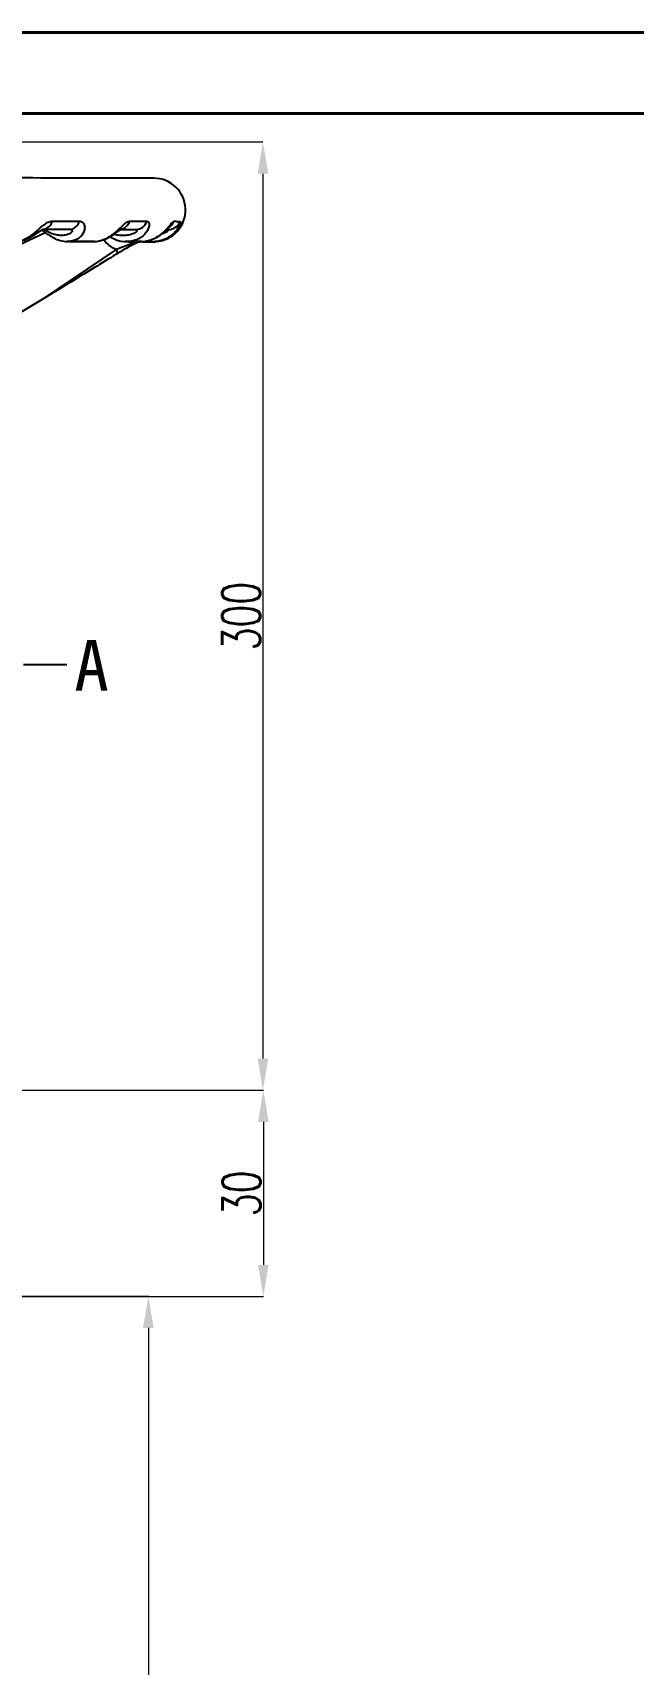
# Model space of a CAD drawing. Header units: millimetres. Extents: x 2028 to 4172, y 863 to 2379.
# Drawn here: x 2830 to 3019, y 1865 to 2379 of the extents above; entities that cross this region are included whole.
import ezdxf

# ---------------------------------------------------------------- set-up
doc = ezdxf.new("R2010")
doc.units = ezdxf.units.MM
for name, color, linetype, lineweight in [('AM_5', 3, 'Continuous', 25), ('AM_BOR', 7, 'Continuous', 50), ('文字', 7, 'Continuous', 13), ('粗实线', 7, 'Continuous', 40)]:
    doc.layers.add(name, color=color, linetype=linetype, lineweight=lineweight)
doc.layers.add('layer 1', color=7, linetype='Continuous')
doc.styles.add('SLDTEXTSTYLE1', font='txt.shx', dxfattribs={"width": 0.7, "bigfont": 'gbcbig.shx'})
doc.styles.add('STYLE1', font='txt.shx', dxfattribs={"width": 0.8, "height": 3, "bigfont": 'hzdx.shx'})
doc.dimstyles.new('SLDDIMSTYLE12$0', dxfattribs={"dimtxt": 12, "dimasz": 10, "dimexe": 0, "dimexo": 0.0625, "dimgap": 0.875, "dimtad": 1, "dimdec": 1, "dimlfac": 1.8, "dimrnd": 1e-09, "dimzin": 12, "dimdsep": 46, "dimtxsty": 'SLDTEXTSTYLE1', "dimcen": 0.09, "dimdle": 8.16, "dimclrd": 3, "dimclre": 3, "dimadec": 0, "dimazin": 3, "dimtfac": 1, "dimtdec": 1, "dimtofl": 0, "dimtmove": 0, "dimatfit": 3, "dimfxl": 0, "dimfrac": 2, "dimtolj": 1, "dimlwd": 5, "dimlwe": 5, "dimarcsym": 0})

# ---------------------------------------------------------------- blocks, each defined once
blk = doc.blocks.new('*D51')
at = {"layer": 'AM_5', "color": 3, "lineweight": 5, "transparency": 16777216}
blk.add_line((2722.51, 2344.49), (2902.34, 2344.49), dxfattribs=at)
at = {"layer": 'AM_5', "color": 3, "linetype": 'Continuous', "lineweight": 5, "transparency": 16777216}
for p, q in [((2902.34, 2334.49), (2902.34, 2055.75)), ((2769.52, 2045.75), (2902.34, 2045.75))]:
    blk.add_line(p, q, dxfattribs=at)
at = {"layer": 'AM_5', "color": 3, "transparency": 16777216}
for points in [[(2900.68, 2334.49), (2904.01, 2334.49), (2902.34, 2344.49)], [(2900.68, 2055.75), (2904.01, 2055.75), (2902.34, 2045.75)]]:
    blk.add_solid(points, dxfattribs=at)
at = {"layer": 'Defpoints', "color": 0, "transparency": 16777216}
for p in [(2722.45, 2344.49), (2769.45, 2045.75), (2902.34, 2045.75)]:
    blk.add_point(p, dxfattribs=at)
at = {"layer": 'AM_5', "color": 0, "transparency": 16777216, "insert": (2895.47, 2195.12), "char_height": 12, "attachment_point": 5, "rotation": 90, "style": 'SLDTEXTSTYLE1'}
blk.add_mtext('\\A1;300', dxfattribs=at)
blk = doc.blocks.new('*D52')
at = {"layer": 'AM_5', "color": 3, "lineweight": 5, "transparency": 16777216}
blk.add_line((2769.58, 2045.75), (2902.46, 2045.75), dxfattribs=at)
at = {"layer": 'AM_5', "color": 3, "linetype": 'Continuous', "lineweight": 5, "transparency": 16777216}
for p, q in [((2902.46, 2035.75), (2902.46, 1990.75)), ((2771.44, 1980.75), (2902.46, 1980.75))]:
    blk.add_line(p, q, dxfattribs=at)
at = {"layer": 'AM_5', "color": 3, "transparency": 16777216}
for points in [[(2900.8, 2035.75), (2904.13, 2035.75), (2902.46, 2045.75)], [(2900.8, 1990.75), (2904.13, 1990.75), (2902.46, 1980.75)]]:
    blk.add_solid(points, dxfattribs=at)
at = {"layer": 'Defpoints', "color": 0, "transparency": 16777216}
for p in [(2769.52, 2045.75), (2771.38, 1980.75), (2902.46, 1980.75)]:
    blk.add_point(p, dxfattribs=at)
at = {"layer": 'AM_5', "color": 0, "transparency": 16777216, "insert": (2895.59, 2013.25), "char_height": 12, "attachment_point": 5, "rotation": 90, "style": 'SLDTEXTSTYLE1'}
blk.add_mtext('\\A1;30', dxfattribs=at)
blk = doc.blocks.new('rA3')
at = {"layer": '粗实线'}
for p, q in [((753.38, 421.26), (333.38, 421.26)), ((748.38, 416.26), (358.38, 416.26))]:
    blk.add_line(p, q, dxfattribs=at)
blk = doc.blocks.new('*D64')
at = {"layer": 'AM_5', "color": 3, "lineweight": 5, "transparency": 16777216}
blk.add_line((2793.51, 1980.89), (2866.26, 1980.89), dxfattribs=at)
at = {"layer": 'AM_5', "color": 3, "linetype": 'Continuous', "lineweight": 5, "transparency": 16777216}
for p, q in [((2866.26, 1970.89), (2866.26, 1671.39)), ((2763.01, 1661.39), (2866.26, 1661.39))]:
    blk.add_line(p, q, dxfattribs=at)
at = {"layer": 'AM_5', "color": 3, "transparency": 16777216}
for points in [[(2864.59, 1970.89), (2867.92, 1970.89), (2866.26, 1980.89)], [(2864.59, 1671.39), (2867.92, 1671.39), (2866.26, 1661.39)]]:
    blk.add_solid(points, dxfattribs=at)
at = {"layer": 'Defpoints', "color": 0, "transparency": 16777216}
for p in [(2793.44, 1980.89), (2762.94, 1661.39), (2866.26, 1661.39)]:
    blk.add_point(p, dxfattribs=at)
at = {"layer": 'AM_5', "color": 0, "transparency": 16777216, "insert": (2859.38, 1821.14), "char_height": 12, "attachment_point": 5, "rotation": 90, "style": 'SLDTEXTSTYLE1'}
blk.add_mtext('\\A1;320', dxfattribs=at)

msp = doc.modelspace()

# ---------------------------------------------------------------- linework, layer by layer
at = {"color": 7, "linetype": 'Continuous', "lineweight": 25}
for p, q in [((2824.813, 2311.764), (2833.733, 2316.001)), ((2833.21, 2317), (2841.547, 2316.982)), ((2857.621, 2316.948), (2862.34, 2316.938)), ((2865.805, 2313.329), (2867.593, 2313.063)), ((2871.992, 2316.918), (2872.587, 2316.916)), ((2872.587, 2316.916), (2871.992, 2316.918)), ((2833.364, 2295.227), (2856.216, 2310.562)), ((2841.177, 2313.126), (2840.728, 2313.178)), ((2840.868, 2313.204), (2841.355, 2313.137)), ((2841.177, 2313.126), (2840.868, 2313.204)), ((2859.152, 2313.156), (2858.845, 2313.184)), ((2859.33, 2313.14), (2859.152, 2313.156)), ((2859.858, 2313.091), (2859.33, 2313.14)), ((2859.742, 2313.164), (2860.048, 2313.103)), ((2859.858, 2313.091), (2859.742, 2313.164)), ((2863.327, 2312.996), (2863.105, 2312.997)), ((2867.937, 2313.062), (2866.318, 2313.198)), ((2866.638, 2313.15), (2867.164, 2313.148)), ((2867.349, 2313.087), (2867.434, 2313.086)), ((2868.187, 2313.079), (2868.255, 2313.146)), ((2868.255, 2313.146), (2868.37, 2313.092)), ((2833.364, 2295.227), (2789.385, 2268.803))]:
    msp.add_line(p, q, dxfattribs=at)
at = {"color": 7, "linetype": 'Continuous', "lineweight": 25, "flags": 128}
for points in [[(2867.98, 2333.062), (2867.791, 2333.062), (2867.226, 2333.064), (2866.286, 2333.066), (2864.973, 2333.069), (2863.29, 2333.072), (2861.241, 2333.077), (2858.831, 2333.082), (2856.066, 2333.088), (2852.951, 2333.094), (2849.495, 2333.102), (2845.706, 2333.11), (2841.592, 2333.119), (2837.163, 2333.128), (2832.429, 2333.139), (2827.402, 2333.149), (2822.094, 2333.161), (2816.516, 2333.173), (2810.683, 2333.185), (2804.607, 2333.198), (2798.303, 2333.212), (2797.916, 2333.212)], [(2867.98, 2333.062), (2867.804, 2333.062), (2867.275, 2333.063), (2866.396, 2333.065), (2865.168, 2333.068), (2863.593, 2333.071), (2861.676, 2333.075), (2859.42, 2333.08), (2856.83, 2333.085), (2853.913, 2333.092), (2850.674, 2333.099), (2847.12, 2333.106), (2843.26, 2333.114), (2839.101, 2333.123), (2834.654, 2333.133), (2829.928, 2333.143), (2824.932, 2333.153)], [(2836.045, 2319.57), (2837.157, 2319.568), (2838.257, 2319.566), (2839.343, 2319.563), (2840.415, 2319.561), (2841.474, 2319.559), (2842.52, 2319.557), (2843.552, 2319.554), (2844.569, 2319.552)], [(2860.371, 2319.519), (2861.109, 2319.517), (2861.831, 2319.515), (2862.537, 2319.514), (2863.228, 2319.512), (2863.902, 2319.511), (2864.561, 2319.51), (2865.204, 2319.508), (2865.831, 2319.507)], [(2874.286, 2319.489), (2874.599, 2319.488), (2874.894, 2319.488), (2875.173, 2319.487), (2875.434, 2319.487), (2875.679, 2319.486), (2875.906, 2319.486), (2876.116, 2319.485), (2876.309, 2319.485)], [(2841.243, 2313.119), (2841.927, 2313.117), (2842.986, 2313.115), (2844.024, 2313.113), (2845.043, 2313.111), (2846.04, 2313.108), (2847.017, 2313.106), (2847.974, 2313.104), (2848.909, 2313.102)], [(2859.982, 2313.079), (2860.009, 2313.079), (2860.605, 2313.077), (2861.179, 2313.076), (2861.73, 2313.075), (2862.258, 2313.074), (2862.763, 2313.073), (2863.245, 2313.072), (2863.703, 2313.071)], [(2864.531, 2313.069), (2864.953, 2313.069), (2865.863, 2313.067), (2866.609, 2313.065), (2867.189, 2313.064), (2867.605, 2313.063), (2867.625, 2313.063)], [(2867.586, 2313.063), (2867.668, 2313.063), (2867.739, 2313.062), (2867.8, 2313.062), (2867.849, 2313.062), (2867.888, 2313.062), (2867.915, 2313.062), (2867.932, 2313.062), (2867.937, 2313.062)]]:
    msp.add_lwpolyline(points, dxfattribs=at)
at = {"color": 7, "linetype": 'Continuous', "lineweight": 25}
for centre, radius, start, end in [((2867.958, 2323.062), 10, 274.38231, 89.87751), ((2832.911, 2320.179), 3.193, 275.38119, 349.01323), ((2841.32, 2320.312), 3.338, 273.90363, 346.83852), ((2856.812, 2320.657), 3.737, 281.75509, 342.25437), ((2862.272, 2320.687), 3.75, 271.03871, 341.65604), ((2870.569, 2320.876), 3.968, 294.95163, 339.53502), ((2872.59, 2320.894), 3.978, 269.96866, 339.24884), ((2853.037, 2308.665), 3.702, 11.90683, 30.83204), ((2867.958, 2323.062), 10, 269.87751, 273.21723)]:
    msp.add_arc(centre, radius, start, end, dxfattribs=at)
for points, knots in [([(2824.881, 2313.169), (2825.362, 2313.238), (2826.298, 2313.372), (2827.771, 2314.003), (2828.979, 2314.749), (2829.931, 2315.46), (2830.624, 2316.022), (2831.31, 2316.61), (2832.238, 2317.426), (2833.382, 2318.406), (2834.766, 2319.365), (2835.619, 2319.502), (2836.045, 2319.57)], [0, 0, 0, 0, 0.12801232, 0.24964837, 0.38015983, 0.44120352, 0.49971387, 0.56357251, 0.62457566, 0.74964179, 0.87501679, 1, 1, 1, 1]), ([(2844.569, 2319.552), (2844.913, 2319.486), (2845.425, 2319.387), (2845.874, 2318.858), (2846.105, 2318.375), (2846.222, 2317.81), (2846.221, 2317.215), (2846.105, 2316.6), (2845.816, 2315.815), (2845.331, 2315.075), (2844.683, 2314.434), (2843.93, 2313.88), (2842.841, 2313.348), (2841.859, 2313.208), (2841.355, 2313.137)], [0, 0, 0, 0, 0.12447465, 0.18590377, 0.2498832, 0.31110244, 0.37519492, 0.43621983, 0.50010145, 0.61952849, 0.68338306, 0.75026225, 0.87188924, 1, 1, 1, 1]), ([(2849.467, 2313.121), (2850.034, 2313.195), (2851.139, 2313.337), (2852.812, 2313.976), (2854.133, 2314.724), (2855.133, 2315.435), (2855.839, 2315.995), (2856.515, 2316.581), (2857.391, 2317.392), (2858.397, 2318.365), (2859.492, 2319.315), (2860.078, 2319.451), (2860.371, 2319.519)], [0, 0, 0, 0, 0.12809559, 0.24966876, 0.38015048, 0.4411948, 0.49971785, 0.5635707, 0.62458364, 0.74964208, 0.87501071, 1, 1, 1, 1]), ([(2865.831, 2319.507), (2866.028, 2319.442), (2866.324, 2319.345), (2866.492, 2318.822), (2866.524, 2318.344), (2866.449, 2317.784), (2866.271, 2317.195), (2865.986, 2316.583), (2865.491, 2315.803), (2864.812, 2315.064), (2863.982, 2314.423), (2863.054, 2313.867), (2861.756, 2313.328), (2860.627, 2313.179), (2860.048, 2313.103)], [0, 0, 0, 0, 0.124469, 0.1859179, 0.249896, 0.31111, 0.3751779, 0.4362152, 0.5000928, 0.6195356, 0.6833787, 0.7502352, 0.8717997, 1, 1, 1, 1]), ([(2864.411, 2313.096), (2865.024, 2313.174), (2866.218, 2313.326), (2867.969, 2313.973), (2869.309, 2314.723), (2870.284, 2315.433), (2870.953, 2315.992), (2871.57, 2316.575), (2872.332, 2317.381), (2873.129, 2318.347), (2873.863, 2319.287), (2874.145, 2319.422), (2874.286, 2319.489)], [0, 0, 0, 0, 0.1281848, 0.2496943, 0.3801403, 0.4411842, 0.4997204, 0.5635686, 0.6245937, 0.7496429, 0.875004, 1, 1, 1, 1]), ([(2876.309, 2319.485), (2876.349, 2319.419), (2876.428, 2319.286), (2876.202, 2318.509), (2875.862, 2317.784), (2875.52, 2317.198), (2875.087, 2316.591), (2874.42, 2315.814), (2873.596, 2315.078), (2872.641, 2314.436), (2871.602, 2313.877), (2870.184, 2313.331), (2868.986, 2313.173), (2868.37, 2313.092)], [0, 0, 0, 0, 0.1245156, 0.2495944, 0.3108279, 0.374896, 0.4359736, 0.4998758, 0.6193832, 0.6832396, 0.7500985, 0.8716543, 1, 1, 1, 1]), ([(2825.883, 2313.362), (2826.16, 2313.393), (2827.019, 2313.487), (2828.584, 2314.184), (2830.076, 2315.066), (2831.312, 2315.908), (2832.064, 2316.414), (2832.683, 2316.776), (2833.109, 2316.975), (2833.449, 2317.071), (2833.569, 2317.049), (2833.631, 2317.038)], [0, 0, 0, 0, 0.0899247, 0.2789122, 0.5096722, 0.5968017, 0.7160872, 0.7813852, 0.8495991, 0.9218501, 1, 1, 1, 1]), ([(2832.648, 2316.748), (2832.664, 2316.738), (2832.799, 2316.656), (2833.256, 2316.344), (2834.013, 2315.798), (2835.106, 2315.033), (2836.606, 2314.148), (2838.589, 2313.315), (2840.07, 2313.188), (2840.874, 2313.119)], [0, 0, 0, 0, 0.011447, 0.0948112, 0.1948902, 0.3296954, 0.5082648, 0.7331009, 1, 1, 1, 1]), ([(2841.547, 2316.982), (2841.732, 2316.958), (2842.104, 2316.91), (2842.343, 2316.551), (2842.218, 2316.11), (2841.639, 2315.581), (2840.495, 2315.158), (2838.936, 2315.003), (2837.271, 2315.163), (2835.808, 2315.589), (2834.609, 2316.133), (2833.748, 2316.561), (2833.194, 2316.848), (2832.962, 2316.888), (2832.948, 2316.89)], [0, 0, 0, 0, 0.066471, 0.1330822, 0.1964075, 0.2656904, 0.3982655, 0.5312595, 0.6642517, 0.7969668, 0.863312, 0.929517, 0.9957353, 1, 1, 1, 1]), ([(2850.795, 2313.35), (2850.957, 2313.368), (2851.752, 2313.454), (2853.307, 2314.119), (2854.909, 2315.033), (2856.184, 2315.956), (2856.893, 2316.501), (2857.367, 2316.854), (2857.606, 2317.016), (2857.618, 2317.027), (2857.624, 2317.032)], [0, 0, 0, 0, 0.0529138, 0.2596713, 0.5234222, 0.6267828, 0.7693282, 0.8474606, 0.9291292, 1, 1, 1, 1]), ([(2852.224, 2313.753), (2852.516, 2313.37), (2853.583, 2311.966), (2855.108, 2311.153), (2856.216, 2310.562)], [0, 0, 0, 0, 0.2731725, 1, 1, 1, 1]), ([(2854.16, 2314.673), (2854.74, 2314.322), (2856.341, 2313.353), (2858.213, 2313.186), (2859.406, 2313.08)], [0, 0, 0, 0, 0.3626362, 1, 1, 1, 1]), ([(2862.34, 2316.938), (2862.449, 2316.914), (2862.667, 2316.866), (2862.664, 2316.508), (2862.313, 2316.067), (2861.479, 2315.539), (2860.076, 2315.113), (2858.263, 2314.975), (2856.695, 2315.058), (2855.762, 2315.344), (2855.454, 2315.438)], [0, 0, 0, 0, 0.0910879, 0.1823679, 0.2691451, 0.3640862, 0.5457592, 0.7280061, 0.9102507, 1, 1, 1, 1]), ([(2868.187, 2313.08), (2867.266, 2313.033), (2866.337, 2312.986), (2865.485, 2313.293), (2865.478, 2313.296)], [0, 0, 0, 0, 0.9915169, 1, 1, 1, 1]), ([(2868.036, 2314.07), (2868.136, 2314.106), (2868.853, 2314.363), (2869.925, 2315.109), (2871.127, 2316.057), (2871.864, 2316.774), (2872.166, 2317.102), (2872.266, 2317.223), (2872.238, 2317.228), (2872.231, 2317.229)], [0, 0, 0, 0, 0.0474264, 0.3380522, 0.580682, 0.7823519, 0.8750041, 0.9650842, 1, 1, 1, 1]), ([(2872.587, 2316.916), (2872.612, 2316.893), (2872.661, 2316.846), (2872.418, 2316.486), (2871.862, 2316.052), (2871.139, 2315.651), (2870.549, 2315.508), (2870.283, 2315.444)], [0, 0, 0, 0, 0.20593239, 0.41229905, 0.608486, 0.82312959, 1, 1, 1, 1]), ([(2856.659, 2309.428), (2855.569, 2308.758), (2850.115, 2305.404), (2842.346, 2300.668), (2835.636, 2296.604), (2833.364, 2295.227)], [0, 0, 0, 0, 0.1418804, 0.7094415, 1, 1, 1, 1]), ([(2849.277, 2313.111), (2848.01, 2313.113), (2845.473, 2313.118), (2842.61, 2313.123), (2841.177, 2313.126)], [0, 0, 0, 0, 0.4994071, 1, 1, 1, 1]), ([(2841.355, 2313.137), (2842.787, 2313.134), (2845.655, 2313.129), (2848.196, 2313.124), (2849.467, 2313.121)], [0, 0, 0, 0, 0.4994057, 1, 1, 1, 1]), ([(2862.862, 2313.077), (2861.755, 2312.667), (2859.891, 2311.978), (2857.642, 2311.155), (2856.576, 2310.712), (2856.216, 2310.562)], [0, 0, 0, 0, 0.492155, 0.828466, 1, 1, 1, 1]), ([(2863.298, 2313.099), (2862.171, 2312.514), (2860.489, 2311.639), (2858.239, 2310.38), (2857.191, 2309.749), (2856.659, 2309.428)], [0, 0, 0, 0, 0.4999981, 0.7461536, 1, 1, 1, 1]), ([(2864.218, 2313.084), (2863.584, 2313.085), (2862.314, 2313.087), (2860.677, 2313.09), (2859.858, 2313.091)], [0, 0, 0, 0, 0.4994059, 1, 1, 1, 1]), ([(2860.048, 2313.103), (2860.866, 2313.101), (2862.505, 2313.099), (2863.775, 2313.097), (2864.411, 2313.096)], [0, 0, 0, 0, 0.4994045, 1, 1, 1, 1]), ([(2867.599, 2313.086), (2867.764, 2313.085), (2868.008, 2313.084), (2868.104, 2313.084), (2868.136, 2313.084)], [0, 0, 0, 0, 0.6752215, 1, 1, 1, 1]), ([(2868.523, 2313.081), (2868.534, 2313.08), (2868.58, 2313.08), (2868.357, 2313.08), (2868.187, 2313.08)], [0, 0, 0, 0, 0.2371963, 1, 1, 1, 1]), ([(2868.37, 2313.092), (2868.592, 2313.092), (2868.828, 2313.092), (2868.732, 2313.093), (2868.727, 2313.093)], [0, 0, 0, 0, 0.9381848, 1, 1, 1, 1])]:
    msp.add_open_spline(points, degree=3, knots=knots, dxfattribs=at)
at = {"layer": 'layer 1'}
msp.add_line((2826.964, 2179.85), (2840.56, 2179.85), dxfattribs=at)

# ---------------------------------------------------------------- block references
at = {"layer": 'AM_BOR', "xscale": 5.104687500000001, "yscale": 5.104687500000001, "zscale": 5.104687500000001}
msp.add_blockref('rA3', (326.221, 228.534), dxfattribs=at)

# ---------------------------------------------------------------- texts
at = {"layer": '文字', "insert": (2848.386, 2179.619), "char_height": 16, "width": 240, "attachment_point": 5, "style": 'STYLE1'}
msp.add_mtext('\\pt176;{\\fSimSun|b0|i0|c134|p2;\\W1;A}', dxfattribs=at)

# ---------------------------------------------------------------- dimensions: what is measured, and where the dimension line sits
at = {"layer": 'AM_5'}
for base, p1, p2, text, picture, middle in [((2902.345, 2045.752), (2722.452, 2344.493), (2769.453, 2045.752), '300', '*D51', (2895.47, 2195.122)), ((2902.462, 1980.748), (2769.52, 2045.752), (2771.379, 1980.748), '30', '*D52', (2895.587, 2013.25)), ((2866.257, 1661.385), (2793.443, 1980.885), (2762.943, 1661.385), '320', '*D64', (2859.382, 1821.135))]:
    dim = msp.add_linear_dim(base=base, p1=p1, p2=p2, angle=90, text=text, dimstyle='SLDDIMSTYLE12$0', override={"dimlfac": 1, "dimpost": ''}, dxfattribs=at)
    dim.commit()
    dim.dimension.update_dxf_attribs({"geometry": picture, "text_midpoint": middle})

doc.saveas('drawing.dxf')
